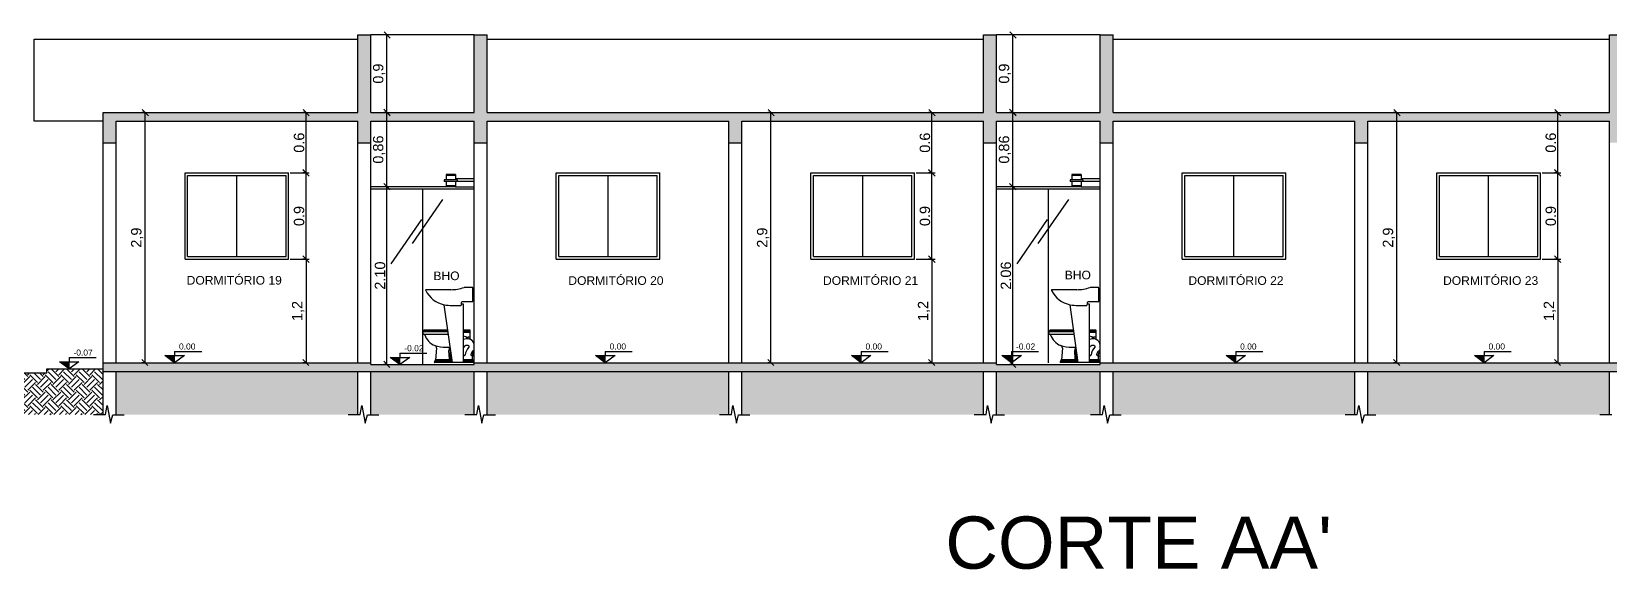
# Model space of a CAD drawing. Header units: millimetres. Extents: x 313 to 493, y 47 to 181.
# Drawn here: x 341.68 to 359.96, y 127.11 to 133.34 of the extents above; entities that cross this region are included whole.
import ezdxf

# ---------------------------------------------------------------- set-up
doc = ezdxf.new("R2010")
doc.units = ezdxf.units.MM
doc.header["$LTSCALE"] = 0.05
doc.header["$MEASUREMENT"] = 0
doc.header["$PDMODE"] = 3
doc.linetypes.add('ACAD_ISO03W100', pattern=[30, 12, -18])
doc.linetypes.add('CONTINU', pattern=[0])
for name, color, linetype in [('01', 1, 'Continuous'), ('02', 2, 'Continuous'), ('03', 3, 'Continuous'), ('04', 4, 'Continuous'), ('05', 5, 'Continuous'), ('1', 1, 'Continuous'), ('BAN', 13, 'Continuous'), ('TRACEJADO', 7, 'ACAD_ISO03W100')]:
    doc.layers.add(name, color=color, linetype=linetype)
doc.styles.get("Standard").update_dxf_attribs({"font": 'arial.ttf'})
doc.dimstyles.new('ISO-25', dxfattribs={"dimscale": 0.04, "dimtxt": 4, "dimasz": 2.5, "dimexe": 1.25, "dimexo": 0.625, "dimtad": 1, "dimdec": 3, "dimtxsty": 'Standard', "dimblk": 'OBLIQUE', "dimcen": 2.5, "dimadec": 0, "dimazin": 0, "dimtfac": 1, "dimtdec": 3, "dimtmove": 0, "dimatfit": 3, "dimldrblk": 'OBLIQUE', "dimfxl": 1, "dimarcsym": 0})

# ---------------------------------------------------------------- blocks, each defined once
blk = doc.blocks.new('_Oblique')
at = {"layer": 'TRACEJADO', "color": 0, "lineweight": -2}
blk.add_line((-0.5, -0.5), (0.5, 0.5), dxfattribs=at)
blk = doc.blocks.new('*D281')
at = {"layer": 'BAN', "color": 0}
for p, q in [((342.979, 132.403), (342.961, 132.403)), ((342.998, 129.503), (342.998, 132.403)), ((342.979, 129.503), (342.961, 129.503))]:
    blk.add_line(p, q, dxfattribs=at)
at = {"layer": 'Defpoints', "color": 0}
for p in [(342.998, 132.403), (342.998, 132.403), (342.998, 129.503)]:
    blk.add_point(p, dxfattribs=at)
at = {"layer": 'BAN', "color": 0, "xscale": 0.075, "yscale": 0.075, "zscale": 0.075}
for p, rotation in [((342.998, 132.403), 90), ((342.998, 129.503), 270)]:
    blk.add_blockref('_Oblique', p, dxfattribs=dict(at, rotation=rotation))
at = {"layer": 'BAN', "color": 0, "insert": (342.907, 130.953), "char_height": 0.12, "attachment_point": 5, "rotation": 90}
blk.add_mtext('2,9', dxfattribs=at)
blk = doc.blocks.new('*D282')
at = {"layer": 'BAN', "color": 0}
for p, q in [((344.68, 130.703), (344.899, 130.703)), ((344.862, 130.703), (344.862, 129.503)), ((344.843, 129.503), (344.824, 129.503))]:
    blk.add_line(p, q, dxfattribs=at)
at = {"layer": 'Defpoints', "color": 0}
for p in [(344.661, 130.703), (344.862, 129.503), (344.862, 129.503)]:
    blk.add_point(p, dxfattribs=at)
at = {"layer": 'BAN', "color": 0, "xscale": 0.075, "yscale": 0.075, "zscale": 0.075}
for p, rotation in [((344.862, 130.703), 90), ((344.862, 129.503), 270)]:
    blk.add_blockref('_Oblique', p, dxfattribs=dict(at, rotation=rotation))
at = {"layer": 'BAN', "color": 0, "insert": (344.771, 130.103), "char_height": 0.12, "attachment_point": 5, "rotation": 90}
blk.add_mtext('1,2', dxfattribs=at)
blk = doc.blocks.new('*D283')
at = {"layer": 'BAN', "color": 0}
for p, q in [((344.68, 131.703), (344.899, 131.703)), ((344.862, 130.703), (344.862, 131.703)), ((344.843, 130.703), (344.824, 130.703))]:
    blk.add_line(p, q, dxfattribs=at)
at = {"layer": 'Defpoints', "color": 0}
for p in [(344.661, 131.703), (344.862, 131.703), (344.862, 130.703)]:
    blk.add_point(p, dxfattribs=at)
at = {"layer": 'BAN', "color": 0, "xscale": 0.075, "yscale": 0.075, "zscale": 0.075}
for p, rotation in [((344.862, 131.703), 90), ((344.862, 130.703), 270)]:
    blk.add_blockref('_Oblique', p, dxfattribs=dict(at, rotation=rotation))
at = {"layer": 'BAN', "color": 0, "insert": (344.782, 131.203), "char_height": 0.12, "attachment_point": 5, "rotation": 90}
blk.add_mtext('0.9', dxfattribs=at)
blk = doc.blocks.new('*D284')
at = {"layer": 'BAN', "color": 0}
for p, q in [((345.781, 131.543), (345.762, 131.543)), ((345.8, 129.483), (345.8, 131.543)), ((345.781, 129.483), (345.762, 129.483))]:
    blk.add_line(p, q, dxfattribs=at)
at = {"layer": 'Defpoints', "color": 0}
for p in [(345.8, 131.543), (345.8, 131.543), (345.8, 129.483)]:
    blk.add_point(p, dxfattribs=at)
at = {"layer": 'BAN', "color": 0, "xscale": 0.075, "yscale": 0.075, "zscale": 0.075}
for p, rotation in [((345.8, 131.543), 90), ((345.8, 129.483), 270)]:
    blk.add_blockref('_Oblique', p, dxfattribs=dict(at, rotation=rotation))
at = {"layer": 'BAN', "color": 0, "insert": (345.72, 130.513), "char_height": 0.12, "attachment_point": 5, "rotation": 90}
blk.add_mtext('2.10', dxfattribs=at)
blk = doc.blocks.new('*D285')
at = {"layer": 'BAN', "color": 0}
for p, q in [((344.843, 132.403), (344.824, 132.403)), ((344.862, 131.703), (344.862, 132.403)), ((344.843, 131.703), (344.824, 131.703))]:
    blk.add_line(p, q, dxfattribs=at)
at = {"layer": 'Defpoints', "color": 0}
for p in [(344.862, 132.403), (344.862, 132.403), (344.862, 131.703)]:
    blk.add_point(p, dxfattribs=at)
at = {"layer": 'BAN', "color": 0, "xscale": 0.075, "yscale": 0.075, "zscale": 0.075}
for p, rotation in [((344.862, 132.403), 90), ((344.862, 131.703), 270)]:
    blk.add_blockref('_Oblique', p, dxfattribs=dict(at, rotation=rotation))
at = {"layer": 'BAN', "color": 0, "insert": (344.782, 132.053), "char_height": 0.12, "attachment_point": 5, "rotation": 90}
blk.add_mtext('0.6', dxfattribs=at)
blk = doc.blocks.new('*D286')
at = {"layer": 'BAN', "color": 0}
for p, q in [((345.781, 132.403), (345.762, 132.403)), ((345.8, 131.543), (345.8, 132.403)), ((345.781, 131.543), (345.762, 131.543))]:
    blk.add_line(p, q, dxfattribs=at)
at = {"layer": 'Defpoints', "color": 0}
for p in [(345.8, 132.403), (345.8, 132.403), (345.8, 131.543)]:
    blk.add_point(p, dxfattribs=at)
at = {"layer": 'BAN', "color": 0, "xscale": 0.075, "yscale": 0.075, "zscale": 0.075}
for p, rotation in [((345.8, 132.403), 90), ((345.8, 131.543), 270)]:
    blk.add_blockref('_Oblique', p, dxfattribs=dict(at, rotation=rotation))
at = {"layer": 'BAN', "color": 0, "insert": (345.709, 131.973), "char_height": 0.12, "attachment_point": 5, "rotation": 90}
blk.add_mtext('0,86', dxfattribs=at)
blk = doc.blocks.new('*D287')
at = {"layer": 'BAN', "color": 0}
for p, q in [((345.781, 133.303), (345.762, 133.303)), ((345.8, 132.403), (345.8, 133.303)), ((345.781, 132.403), (345.762, 132.403))]:
    blk.add_line(p, q, dxfattribs=at)
at = {"layer": 'Defpoints', "color": 0}
for p in [(345.8, 133.303), (345.8, 133.303), (345.8, 132.403)]:
    blk.add_point(p, dxfattribs=at)
at = {"layer": 'BAN', "color": 0, "xscale": 0.075, "yscale": 0.075, "zscale": 0.075}
for p, rotation in [((345.8, 133.303), 90), ((345.8, 132.403), 270)]:
    blk.add_blockref('_Oblique', p, dxfattribs=dict(at, rotation=rotation))
at = {"layer": 'BAN', "color": 0, "insert": (345.709, 132.853), "char_height": 0.12, "attachment_point": 5, "rotation": 90}
blk.add_mtext('0,9', dxfattribs=at)
blk = doc.blocks.new('*D301')
at = {"layer": 'BAN', "color": 0}
for p, q in [((350.229, 132.403), (350.211, 132.403)), ((350.248, 129.503), (350.248, 132.403)), ((350.229, 129.503), (350.211, 129.503))]:
    blk.add_line(p, q, dxfattribs=at)
at = {"layer": 'Defpoints', "color": 0}
for p in [(350.248, 132.403), (350.248, 132.403), (350.248, 129.503)]:
    blk.add_point(p, dxfattribs=at)
at = {"layer": 'BAN', "color": 0, "xscale": 0.075, "yscale": 0.075, "zscale": 0.075}
for p, rotation in [((350.248, 132.403), 90), ((350.248, 129.503), 270)]:
    blk.add_blockref('_Oblique', p, dxfattribs=dict(at, rotation=rotation))
at = {"layer": 'BAN', "color": 0, "insert": (350.157, 130.953), "char_height": 0.12, "attachment_point": 5, "rotation": 90}
blk.add_mtext('2,9', dxfattribs=at)
blk = doc.blocks.new('*D303')
at = {"layer": 'BAN', "color": 0}
for p, q in [((351.93, 131.703), (352.149, 131.703)), ((352.112, 130.703), (352.112, 131.703)), ((352.093, 130.703), (352.074, 130.703))]:
    blk.add_line(p, q, dxfattribs=at)
at = {"layer": 'Defpoints', "color": 0}
for p in [(351.911, 131.703), (352.112, 131.703), (352.112, 130.703)]:
    blk.add_point(p, dxfattribs=at)
at = {"layer": 'BAN', "color": 0, "xscale": 0.075, "yscale": 0.075, "zscale": 0.075}
for p, rotation in [((352.112, 131.703), 90), ((352.112, 130.703), 270)]:
    blk.add_blockref('_Oblique', p, dxfattribs=dict(at, rotation=rotation))
at = {"layer": 'BAN', "color": 0, "insert": (352.032, 131.203), "char_height": 0.12, "attachment_point": 5, "rotation": 90}
blk.add_mtext('0.9', dxfattribs=at)
blk = doc.blocks.new('*D302')
at = {"layer": 'BAN', "color": 0}
for p, q in [((351.93, 130.703), (352.149, 130.703)), ((352.112, 130.703), (352.112, 129.503)), ((352.093, 129.503), (352.074, 129.503))]:
    blk.add_line(p, q, dxfattribs=at)
at = {"layer": 'Defpoints', "color": 0}
for p in [(351.911, 130.703), (352.112, 129.503), (352.112, 129.503)]:
    blk.add_point(p, dxfattribs=at)
at = {"layer": 'BAN', "color": 0, "xscale": 0.075, "yscale": 0.075, "zscale": 0.075}
for p, rotation in [((352.112, 130.703), 90), ((352.112, 129.503), 270)]:
    blk.add_blockref('_Oblique', p, dxfattribs=dict(at, rotation=rotation))
at = {"layer": 'BAN', "color": 0, "insert": (352.021, 130.103), "char_height": 0.12, "attachment_point": 5, "rotation": 90}
blk.add_mtext('1,2', dxfattribs=at)
blk = doc.blocks.new('*D305')
at = {"layer": 'BAN', "color": 0}
for p, q in [((352.093, 132.403), (352.074, 132.403)), ((352.112, 131.703), (352.112, 132.403)), ((352.093, 131.703), (352.074, 131.703))]:
    blk.add_line(p, q, dxfattribs=at)
at = {"layer": 'Defpoints', "color": 0}
for p in [(352.112, 132.403), (352.112, 132.403), (352.112, 131.703)]:
    blk.add_point(p, dxfattribs=at)
at = {"layer": 'BAN', "color": 0, "xscale": 0.075, "yscale": 0.075, "zscale": 0.075}
for p, rotation in [((352.112, 132.403), 90), ((352.112, 131.703), 270)]:
    blk.add_blockref('_Oblique', p, dxfattribs=dict(at, rotation=rotation))
at = {"layer": 'BAN', "color": 0, "insert": (352.032, 132.053), "char_height": 0.12, "attachment_point": 5, "rotation": 90}
blk.add_mtext('0.6', dxfattribs=at)
blk = doc.blocks.new('*D307')
at = {"layer": 'BAN', "color": 0}
for p, q in [((353.031, 133.303), (353.012, 133.303)), ((353.05, 132.403), (353.05, 133.303)), ((353.031, 132.403), (353.012, 132.403))]:
    blk.add_line(p, q, dxfattribs=at)
at = {"layer": 'Defpoints', "color": 0}
for p in [(353.05, 133.303), (353.05, 133.303), (353.05, 132.403)]:
    blk.add_point(p, dxfattribs=at)
at = {"layer": 'BAN', "color": 0, "xscale": 0.075, "yscale": 0.075, "zscale": 0.075}
for p, rotation in [((353.05, 133.303), 90), ((353.05, 132.403), 270)]:
    blk.add_blockref('_Oblique', p, dxfattribs=dict(at, rotation=rotation))
at = {"layer": 'BAN', "color": 0, "insert": (352.959, 132.853), "char_height": 0.12, "attachment_point": 5, "rotation": 90}
blk.add_mtext('0,9', dxfattribs=at)
blk = doc.blocks.new('*D306')
at = {"layer": 'BAN', "color": 0}
for p, q in [((353.031, 132.403), (353.012, 132.403)), ((353.05, 131.543), (353.05, 132.403)), ((353.031, 131.543), (353.012, 131.543))]:
    blk.add_line(p, q, dxfattribs=at)
at = {"layer": 'Defpoints', "color": 0}
for p in [(353.05, 132.403), (353.05, 132.403), (353.05, 131.543)]:
    blk.add_point(p, dxfattribs=at)
at = {"layer": 'BAN', "color": 0, "xscale": 0.075, "yscale": 0.075, "zscale": 0.075}
for p, rotation in [((353.05, 132.403), 90), ((353.05, 131.543), 270)]:
    blk.add_blockref('_Oblique', p, dxfattribs=dict(at, rotation=rotation))
at = {"layer": 'BAN', "color": 0, "insert": (352.959, 131.973), "char_height": 0.12, "attachment_point": 5, "rotation": 90}
blk.add_mtext('0,86', dxfattribs=at)
blk = doc.blocks.new('*D304')
at = {"layer": 'BAN', "color": 0}
for p, q in [((353.031, 131.543), (353.012, 131.543)), ((353.05, 129.483), (353.05, 131.543)), ((353.031, 129.483), (353.012, 129.483))]:
    blk.add_line(p, q, dxfattribs=at)
at = {"layer": 'Defpoints', "color": 0}
for p in [(353.05, 131.543), (353.05, 131.543), (353.05, 129.483)]:
    blk.add_point(p, dxfattribs=at)
at = {"layer": 'BAN', "color": 0, "xscale": 0.075, "yscale": 0.075, "zscale": 0.075}
for p, rotation in [((353.05, 131.543), 90), ((353.05, 129.483), 270)]:
    blk.add_blockref('_Oblique', p, dxfattribs=dict(at, rotation=rotation))
at = {"layer": 'BAN', "color": 0, "insert": (352.97, 130.513), "char_height": 0.12, "attachment_point": 5, "rotation": 90}
blk.add_mtext('2.06', dxfattribs=at)
blk = doc.blocks.new('*D308')
at = {"layer": 'BAN', "color": 0}
for p, q in [((357.479, 132.403), (357.461, 132.403)), ((357.498, 129.503), (357.498, 132.403)), ((357.479, 129.503), (357.461, 129.503))]:
    blk.add_line(p, q, dxfattribs=at)
at = {"layer": 'Defpoints', "color": 0}
for p in [(357.498, 132.403), (357.498, 132.403), (357.498, 129.503)]:
    blk.add_point(p, dxfattribs=at)
at = {"layer": 'BAN', "color": 0, "xscale": 0.075, "yscale": 0.075, "zscale": 0.075}
for p, rotation in [((357.498, 132.403), 90), ((357.498, 129.503), 270)]:
    blk.add_blockref('_Oblique', p, dxfattribs=dict(at, rotation=rotation))
at = {"layer": 'BAN', "color": 0, "insert": (357.407, 130.953), "char_height": 0.12, "attachment_point": 5, "rotation": 90}
blk.add_mtext('2,9', dxfattribs=at)
blk = doc.blocks.new('*D310')
at = {"layer": 'BAN', "color": 0}
for p, q in [((359.18, 131.703), (359.399, 131.703)), ((359.362, 130.703), (359.362, 131.703)), ((359.343, 130.703), (359.324, 130.703))]:
    blk.add_line(p, q, dxfattribs=at)
at = {"layer": 'Defpoints', "color": 0}
for p in [(359.161, 131.703), (359.362, 131.703), (359.362, 130.703)]:
    blk.add_point(p, dxfattribs=at)
at = {"layer": 'BAN', "color": 0, "xscale": 0.075, "yscale": 0.075, "zscale": 0.075}
for p, rotation in [((359.362, 131.703), 90), ((359.362, 130.703), 270)]:
    blk.add_blockref('_Oblique', p, dxfattribs=dict(at, rotation=rotation))
at = {"layer": 'BAN', "color": 0, "insert": (359.282, 131.203), "char_height": 0.12, "attachment_point": 5, "rotation": 90}
blk.add_mtext('0.9', dxfattribs=at)
blk = doc.blocks.new('*D309')
at = {"layer": 'BAN', "color": 0}
for p, q in [((359.18, 130.703), (359.399, 130.703)), ((359.362, 130.703), (359.362, 129.503)), ((359.343, 129.503), (359.324, 129.503))]:
    blk.add_line(p, q, dxfattribs=at)
at = {"layer": 'Defpoints', "color": 0}
for p in [(359.161, 130.703), (359.362, 129.503), (359.362, 129.503)]:
    blk.add_point(p, dxfattribs=at)
at = {"layer": 'BAN', "color": 0, "xscale": 0.075, "yscale": 0.075, "zscale": 0.075}
for p, rotation in [((359.362, 130.703), 90), ((359.362, 129.503), 270)]:
    blk.add_blockref('_Oblique', p, dxfattribs=dict(at, rotation=rotation))
at = {"layer": 'BAN', "color": 0, "insert": (359.271, 130.103), "char_height": 0.12, "attachment_point": 5, "rotation": 90}
blk.add_mtext('1,2', dxfattribs=at)
blk = doc.blocks.new('*D312')
at = {"layer": 'BAN', "color": 0}
for p, q in [((359.343, 132.403), (359.324, 132.403)), ((359.362, 131.703), (359.362, 132.403)), ((359.343, 131.703), (359.324, 131.703))]:
    blk.add_line(p, q, dxfattribs=at)
at = {"layer": 'Defpoints', "color": 0}
for p in [(359.362, 132.403), (359.362, 132.403), (359.362, 131.703)]:
    blk.add_point(p, dxfattribs=at)
at = {"layer": 'BAN', "color": 0, "xscale": 0.075, "yscale": 0.075, "zscale": 0.075}
for p, rotation in [((359.362, 132.403), 90), ((359.362, 131.703), 270)]:
    blk.add_blockref('_Oblique', p, dxfattribs=dict(at, rotation=rotation))
at = {"layer": 'BAN', "color": 0, "insert": (359.282, 132.053), "char_height": 0.12, "attachment_point": 5, "rotation": 90}
blk.add_mtext('0.6', dxfattribs=at)

msp = doc.modelspace()

# ---------------------------------------------------------------- hatches: boundary and pattern name
at = {"layer": '01', "linetype": 'CONTINU'}
h = msp.add_hatch(dxfattribs=at)
h.set_pattern_fill('AR-CONC', color=256, scale=0.002, style=0)
h.set_pattern_definition([(50, (123.23926, 7.7721), (0.36436934, -0.03187817), [0.0381, -0.4191]), (355, (123.23926, 7.7721), (-0.07048565, 0.3821133), [0.03048, -0.33528]), (100.451, (123.26963, 7.76945), (0.293885, 0.35023338), [0.03238, -0.35618]), (46.1842, (123.23926, 7.8737), (0.5421581, -0.08408466), [0.05715, -0.62865]), (96.6356, (123.28444, 7.8667), (0.4748085, 0.4948511), [0.04857, -0.53427]), (351.184, (123.23926, 7.8737), (0.4748092, 0.4948502), [0.04572, -0.50292]), (21, (123.29006, 7.8483), (0.30322976, -0.20453104), [0.0381, -0.4191]), (326, (123.29006, 7.8483), (0.12360406, 0.36837593), [0.03048, -0.33528]), (71.4514, (123.31533, 7.83126), (0.426833, 0.1638457), [0.03238, -0.35618]), (37.5, (123.23926, 7.7721), (0.006177207, 0.16911008), [0, -0.331216, 0, -0.34036, 0, -0.33655]), (7.5, (123.23926, 7.7721), (0.13363933, 0.20036115), [0, -0.194056, 0, -0.323596, 0, -0.12827]), (327.5, (123.12598, 7.7721), (0.27118119, -0.01145749), [0, -0.127, 0, -0.39624, 0, -0.52578]), (317.5, (123.07518, 7.7721), (0.29625836, 0.05085298), [0, -0.1651, 0, -0.263144, 0, -0.37338])])
h.paths.add_polyline_path([(371.6611, 132.4026), (361.4611, 132.4026), (361.4611, 133.3026), (361.3111, 133.3026), (361.3111, 132.4026), (360.1111, 132.4026), (360.1111, 133.3026), (359.9611, 133.3026), (359.9611, 132.4026), (354.2111, 132.4026), (354.2111, 133.3026), (354.0611, 133.3026), (354.0611, 132.4026), (352.8611, 132.4026), (352.8611, 133.3026), (352.7111, 133.3026), (352.7111, 132.4026), (346.9611, 132.4026), (346.9611, 133.3026), (346.8111, 133.3026), (346.8111, 132.4026), (345.6111, 132.4026), (345.6111, 133.3026), (345.4611, 133.3026), (345.4611, 132.4026), (342.5111, 132.4026), (342.5111, 132.0526), (342.6611, 132.0526), (342.6611, 132.3026), (345.4611, 132.3026), (345.4611, 132.0526), (345.6111, 132.0526), (345.6111, 132.3026), (346.8111, 132.3026), (346.8111, 132.0526), (346.9611, 132.0526), (346.9611, 132.3026), (349.7611, 132.3026), (349.7611, 132.0526), (349.9111, 132.0526), (349.9111, 132.3026), (352.7111, 132.3026), (352.7111, 132.0526), (352.8611, 132.0526), (352.8611, 132.3026), (354.0611, 132.3026), (354.0611, 132.0526), (354.2111, 132.0526), (354.2111, 132.3026), (357.0111, 132.3026), (357.0111, 132.0526), (357.1611, 132.0526), (357.1611, 132.3026), (359.9611, 132.3026), (359.9611, 132.0526), (360.1111, 132.0526), (360.1111, 132.3026), (361.3111, 132.3026), (361.3111, 132.0526), (361.4611, 132.0526), (361.4611, 132.3026), (364.2611, 132.3026), (364.2611, 132.0526), (364.4111, 132.0526), (364.4111, 132.3026), (367.0611, 132.3026), (367.0611, 132.0526), (367.2111, 132.0526), (367.2111, 132.3026), (369.8611, 132.3026), (369.8611, 132.0526), (370.0111, 132.0526), (370.0111, 132.3026), (371.5111, 132.3026), (371.5111, 132.0526), (371.6611, 132.0526)])
at = {"layer": '01'}
for points in [[(342.1177, 129.5155), (342.1177, 129.4326), (342.005, 129.5155)], [(343.3405, 129.5855), (343.3405, 129.5026), (343.2277, 129.5855)], [(345.9504, 129.5656), (345.9504, 129.4827), (345.8377, 129.5656)], [(348.329, 129.5855), (348.329, 129.5026), (348.2162, 129.5855)], [(351.2936, 129.5855), (351.2936, 129.5026), (351.1809, 129.5855)], [(353.036, 129.5855), (353.036, 129.5026), (352.9233, 129.5855)], [(355.6328, 129.5855), (355.6328, 129.5026), (355.5201, 129.5855)], [(358.5106, 129.5855), (358.5106, 129.5026), (358.3978, 129.5855)]]:
    msp.add_hatch(color=256, dxfattribs=at).paths.add_polyline_path(points)
at = {"layer": '1'}
h = msp.add_hatch(dxfattribs=at)
h.set_pattern_fill('EARTH', color=256, scale=0.02, angle=45, style=0)
h.set_pattern_definition([(45, (123.23926, 7.7721), (1e-17, 0.17960512), [0.127, -0.127]), (45, (123.20559, 7.80578), (1e-17, 0.17960512), [0.127, -0.127]), (45, (123.17191, 7.83945), (1e-17, 0.17960512), [0.127, -0.127]), (135, (123.17191, 7.8619), (-0.17960512, 1e-17), [0.127, -0.127]), (135, (123.20559, 7.89558), (-0.17960512, 1e-17), [0.127, -0.127]), (135, (123.23926, 7.92926), (-0.17960512, 1e-17), [0.127, -0.127])])
h.paths.add_polyline_path([(342.5111, 128.9026), (342.5111, 129.4326), (341.8611, 129.4326), (341.8611, 129.3826), (340.9111, 129.3826), (340.9111, 128.9026)])
h = msp.add_hatch(dxfattribs=at)
h.set_pattern_fill('AR-CONC', color=256, scale=0.002, style=0)
h.set_pattern_definition([(50, (123.23926, 7.7721), (0.36436934, -0.03187817), [0.0381, -0.4191]), (355, (123.23926, 7.7721), (-0.07048565, 0.3821133), [0.03048, -0.33528]), (100.451, (123.26963, 7.76945), (0.293885, 0.35023338), [0.03238, -0.35618]), (46.1842, (123.23926, 7.8737), (0.5421581, -0.08408466), [0.05715, -0.62865]), (96.6356, (123.28444, 7.8667), (0.4748085, 0.4948511), [0.04857, -0.53427]), (351.184, (123.23926, 7.8737), (0.4748092, 0.4948502), [0.04572, -0.50292]), (21, (123.29006, 7.8483), (0.30322976, -0.20453104), [0.0381, -0.4191]), (326, (123.29006, 7.8483), (0.12360406, 0.36837593), [0.03048, -0.33528]), (71.4514, (123.31533, 7.83126), (0.426833, 0.1638457), [0.03238, -0.35618]), (37.5, (123.23926, 7.7721), (0.006177207, 0.16911008), [0, -0.331216, 0, -0.34036, 0, -0.33655]), (7.5, (123.23926, 7.7721), (0.13363933, 0.20036115), [0, -0.194056, 0, -0.323596, 0, -0.12827]), (327.5, (123.12598, 7.7721), (0.27118119, -0.01145749), [0, -0.127, 0, -0.39624, 0, -0.52578]), (317.5, (123.07518, 7.7721), (0.29625836, 0.05085298), [0, -0.1651, 0, -0.263144, 0, -0.37338])])
h.paths.add_polyline_path([(371.6611, 129.5026), (361.3111, 129.5026), (361.3111, 129.4826), (360.1111, 129.4826), (360.1111, 129.5026), (354.0611, 129.5026), (354.0611, 129.4826), (352.8611, 129.4826), (352.8611, 129.5026), (346.8111, 129.5026), (346.8111, 129.4826), (345.6111, 129.4826), (345.6111, 129.5026), (342.5111, 129.5026), (342.5111, 129.4026), (371.6611, 129.4026)])
h = msp.add_hatch(dxfattribs=at)
h.set_pattern_fill('EARTH', color=256, scale=0.02, angle=45, style=0)
h.set_pattern_definition([(45, (-225.90324, -143.67522), (1e-17, 0.179605122), [0.127, -0.127]), (45, (-225.93691, -143.64154), (1e-17, 0.179605122), [0.127, -0.127]), (45, (-225.97059, -143.60787), (1e-17, 0.179605122), [0.127, -0.127]), (135, (-225.97059, -143.58542), (-0.179605122, 1e-17), [0.127, -0.127]), (135, (-225.93691, -143.55174), (-0.179605122, 1e-17), [0.127, -0.127]), (135, (-225.90324, -143.51806), (-0.179605122, 1e-17), [0.127, -0.127])])
h.paths.add_polyline_path([(364.2611, 129.4026), (361.4611, 129.4026), (361.4611, 128.9026), (364.2611, 128.9026)])
h.paths.add_polyline_path([(361.3111, 129.4026), (360.1111, 129.4026), (360.1111, 128.9026), (361.3111, 128.9026)])
h.paths.add_polyline_path([(359.9611, 129.4026), (357.1611, 129.4026), (357.1611, 128.9026), (359.9611, 128.9026)])
h.paths.add_polyline_path([(357.0111, 129.4026), (354.2111, 129.4026), (354.2111, 128.9026), (357.0111, 128.9026)])
h.paths.add_polyline_path([(354.0611, 129.4026), (352.8611, 129.4026), (352.8611, 128.9026), (354.0611, 128.9026)])
h.paths.add_polyline_path([(352.7111, 129.4026), (349.9111, 129.4026), (349.9111, 128.9026), (352.7111, 128.9026)])
h.paths.add_polyline_path([(349.7611, 129.4026), (346.9611, 129.4026), (346.9611, 128.9026), (349.7611, 128.9026)])
h.paths.add_polyline_path([(346.8111, 129.4026), (345.6111, 129.4026), (345.6111, 128.9026), (346.8111, 128.9026)])
h.paths.add_polyline_path([(345.4611, 129.4026), (342.6611, 129.4026), (342.6611, 128.9026), (345.4611, 128.9026)])

# ---------------------------------------------------------------- linework, layer by layer
at = {"layer": '01', "linetype": 'CONTINU'}
for p, q in [((346.8111, 133.3026), (345.6111, 133.3026)), ((354.0611, 133.3026), (352.8611, 133.3026)), ((346.612, 131.6226), (346.4638, 131.6226)), ((346.4638, 131.6226), (346.4638, 131.6026)), ((346.592, 131.6826), (346.4838, 131.6826)), ((346.4838, 131.6826), (346.4838, 131.6226)), ((346.592, 131.6726), (346.4838, 131.6726)), ((346.592, 131.6826), (346.592, 131.6226)), ((346.8111, 131.6326), (346.592, 131.6326)), ((346.612, 131.6226), (346.612, 131.6026)), ((353.862, 131.6226), (353.7138, 131.6226)), ((353.7138, 131.6226), (353.7138, 131.6026)), ((353.842, 131.6826), (353.7338, 131.6826)), ((353.7338, 131.6826), (353.7338, 131.6226)), ((353.842, 131.6726), (353.7338, 131.6726)), ((353.842, 131.6826), (353.842, 131.6226)), ((354.0611, 131.6326), (353.842, 131.6326)), ((353.862, 131.6226), (353.862, 131.6026)), ((346.4838, 131.5426), (345.6111, 131.5426)), ((346.8111, 131.5126), (345.6111, 131.5126)), ((346.612, 131.6026), (346.4638, 131.6026)), ((346.4838, 131.6026), (346.4838, 131.5426)), ((346.592, 131.5526), (346.4838, 131.5526)), ((346.592, 131.5426), (346.4838, 131.5426)), ((346.592, 131.6026), (346.592, 131.5426)), ((346.592, 131.5426), (346.8111, 131.5426)), ((346.8111, 131.6026), (346.612, 131.6026)), ((353.7338, 131.5426), (352.8611, 131.5426)), ((354.0611, 131.5126), (352.8611, 131.5126)), ((353.862, 131.6026), (353.7138, 131.6026)), ((353.7338, 131.6026), (353.7338, 131.5426)), ((353.842, 131.5526), (353.7338, 131.5526)), ((353.842, 131.5426), (353.7338, 131.5426)), ((353.842, 131.6026), (353.842, 131.5426)), ((353.842, 131.5426), (354.0611, 131.5426)), ((354.0611, 131.6026), (353.862, 131.6026)), ((346.2495, 129.8618), (346.2218, 129.8616)), ((346.2227, 129.867), (346.2219, 129.8623)), ((346.506, 129.8715), (346.2258, 129.8715)), ((346.2268, 129.8768), (346.226, 129.8724)), ((346.5045, 129.882), (346.2327, 129.882)), ((346.5119, 129.8302), (346.2327, 129.8302)), ((346.5074, 129.8618), (346.2495, 129.8618)), ((346.7589, 129.882), (346.6881, 129.882)), ((346.7606, 129.8715), (346.6881, 129.8715)), ((346.7391, 129.8618), (346.6881, 129.8618)), ((346.7639, 129.852), (346.6881, 129.852)), ((346.7146, 129.804), (346.6881, 129.8106)), ((346.7233, 129.7802), (346.7233, 129.8022)), ((346.7614, 129.801), (346.7387, 129.801)), ((346.7387, 129.78), (346.7387, 129.801)), ((346.7639, 129.7775), (346.7639, 129.877)), ((353.4995, 129.8618), (353.4718, 129.8616)), ((353.4727, 129.867), (353.4719, 129.8623)), ((353.756, 129.8715), (353.4758, 129.8715)), ((353.4768, 129.8768), (353.476, 129.8724)), ((353.7545, 129.882), (353.4827, 129.882)), ((353.7619, 129.8302), (353.4827, 129.8302)), ((353.7574, 129.8618), (353.4995, 129.8618)), ((354.0089, 129.882), (353.9381, 129.882)), ((354.0106, 129.8715), (353.9381, 129.8715)), ((353.9891, 129.8618), (353.9381, 129.8618)), ((354.0139, 129.852), (353.9381, 129.852)), ((353.9646, 129.804), (353.9381, 129.8106)), ((353.9733, 129.7802), (353.9733, 129.8022)), ((353.9887, 129.78), (353.9887, 129.801)), ((354.0114, 129.801), (353.9887, 129.801)), ((354.0139, 129.7775), (354.0139, 129.877)), ((346.3735, 129.6728), (346.362, 129.539)), ((346.5231, 129.5502), (346.5181, 129.6469)), ((346.5355, 129.5998), (346.5301, 129.6843)), ((346.5382, 129.5497), (346.5355, 129.5998)), ((346.7404, 129.7032), (346.7256, 129.7032)), ((346.8115, 129.6593), (346.8115, 129.703)), ((353.6235, 129.6728), (353.612, 129.539)), ((353.7731, 129.5502), (353.7681, 129.6469)), ((353.7855, 129.5998), (353.7801, 129.6843)), ((353.7882, 129.5497), (353.7855, 129.5998)), ((353.9904, 129.7032), (353.9756, 129.7032)), ((354.0615, 129.6593), (354.0615, 129.703)), ((346.7993, 129.507), (346.3535, 129.507)), ((346.5563, 129.5195), (346.3565, 129.5195)), ((346.5539, 129.536), (346.3617, 129.536)), ((346.5557, 129.5235), (346.3617, 129.5235)), ((346.5531, 129.5416), (346.5441, 129.5431)), ((346.6984, 129.5863), (346.6881, 129.5858)), ((346.7903, 129.5372), (346.6881, 129.5372)), ((346.7926, 129.536), (346.6881, 129.536)), ((346.7911, 129.5235), (346.6881, 129.5235)), ((346.7963, 129.5195), (346.6881, 129.5195)), ((346.791, 129.5392), (346.791, 129.5754)), ((346.8043, 129.5115), (346.8043, 129.512)), ((354.0493, 129.507), (353.6035, 129.507)), ((353.8063, 129.5195), (353.6065, 129.5195)), ((353.8039, 129.536), (353.6117, 129.536)), ((353.8057, 129.5235), (353.6117, 129.5235)), ((353.8031, 129.5416), (353.7941, 129.5431)), ((353.9484, 129.5863), (353.9381, 129.5858)), ((354.0403, 129.5372), (353.9381, 129.5372)), ((354.0426, 129.536), (353.9381, 129.536)), ((354.0411, 129.5235), (353.9381, 129.5235)), ((354.0463, 129.5195), (353.9381, 129.5195)), ((354.041, 129.5392), (354.041, 129.5754)), ((354.0543, 129.5115), (354.0543, 129.512))]:
    msp.add_line(p, q, dxfattribs=at)
at = {"layer": '01'}
for p, q in [((346.2111, 131.5126), (346.2111, 129.4826)), ((353.4611, 131.5126), (353.4611, 129.5026)), ((346.0947, 130.8839), (346.4489, 131.3959)), ((353.3447, 130.8839), (353.6989, 131.3959)), ((345.8483, 130.6494), (346.2025, 131.1613)), ((353.0983, 130.6494), (353.4525, 131.1613)), ((343.3405, 129.6324), (343.6533, 129.6324)), ((343.3405, 129.6324), (343.3405, 129.5855)), ((345.9504, 129.6125), (345.9504, 129.5656)), ((345.9504, 129.6125), (346.2632, 129.6125)), ((348.329, 129.6324), (348.329, 129.5855)), ((348.329, 129.6324), (348.6418, 129.6324)), ((351.2936, 129.6324), (351.6064, 129.6324)), ((351.2936, 129.6324), (351.2936, 129.5855)), ((353.036, 129.6324), (353.3488, 129.6324)), ((353.036, 129.6324), (353.036, 129.5855)), ((355.6328, 129.6324), (355.9456, 129.6324)), ((355.6328, 129.6324), (355.6328, 129.5855)), ((358.5106, 129.6324), (358.8234, 129.6324)), ((358.5106, 129.6324), (358.5106, 129.5855)), ((342.1177, 129.5624), (342.1177, 129.5155)), ((342.1177, 129.5624), (342.4305, 129.5624)), ((342.1177, 129.4326), (342.1177, 129.5155)), ((343.3405, 129.5026), (343.3405, 129.5855)), ((345.9504, 129.4827), (345.9504, 129.5656)), ((348.329, 129.5026), (348.329, 129.5855)), ((351.2936, 129.5026), (351.2936, 129.5855)), ((353.036, 129.5026), (353.036, 129.5855)), ((355.6328, 129.5026), (355.6328, 129.5855)), ((358.5106, 129.5026), (358.5106, 129.5855))]:
    msp.add_line(p, q, dxfattribs=at)
for points in [[(342.1177, 129.4326), (342.005, 129.5155), (342.2305, 129.5155)], [(343.3405, 129.5026), (343.2277, 129.5855), (343.4532, 129.5855)], [(345.9504, 129.4827), (345.8377, 129.5656), (346.0632, 129.5656)], [(348.329, 129.5026), (348.2162, 129.5855), (348.4418, 129.5855)], [(351.2936, 129.5026), (351.1809, 129.5855), (351.4064, 129.5855)], [(353.036, 129.5026), (352.9233, 129.5855), (353.1488, 129.5855)], [(355.6328, 129.5026), (355.5201, 129.5855), (355.7456, 129.5855)], [(358.5106, 129.5026), (358.3978, 129.5855), (358.6233, 129.5855)]]:
    msp.add_lwpolyline(points, close=True, dxfattribs=at)
at = {"layer": '01', "linetype": 'CONTINU'}
for centre, radius, start, end in [((346.2336, 129.8481), 0.018, 131.38124, 266.82304), ((346.2287, 129.8662), 0.006, 118.06246, 172.6406), ((346.224, 129.8727), 0.002, 305.00666, 349.99814), ((346.2327, 129.876), 0.006, 90, 172.62728), ((346.2323, 129.8252), 0.00498, 17.50692, 86.51506), ((346.4292, 129.8921), 0.2029, 198.79739, 248.41481), ((346.7295, 129.669), 0.1114, 82.42226, 111.82841), ((346.7387, 129.901), 0.1, 256.05695, 270), ((346.7397, 129.8268), 0.035, 46.21803, 90.97312), ((346.7345, 129.703), 0.0771, 65.17571, 82.76663), ((346.7589, 129.877), 0.005, 359.99718, 90), ((346.7614, 129.804), 0.003, 270, 326.44291), ((346.7689, 129.7775), 0.005, 180.00596, 245.17332), ((353.4836, 129.8481), 0.018, 131.38124, 266.82304), ((353.4787, 129.8662), 0.006, 118.06246, 172.6406), ((353.474, 129.8727), 0.002, 305.00666, 349.99814), ((353.4827, 129.876), 0.006, 90, 172.62728), ((353.4823, 129.8252), 0.00498, 17.50692, 86.51506), ((353.6792, 129.8921), 0.2029, 198.79739, 248.41481), ((353.9795, 129.669), 0.1114, 82.42226, 111.82841), ((353.9887, 129.901), 0.1, 256.05695, 270), ((353.9897, 129.8268), 0.035, 46.21803, 90.97312), ((353.9845, 129.703), 0.0771, 65.17571, 82.76663), ((354.0089, 129.877), 0.005, 359.99718, 90), ((354.0114, 129.804), 0.003, 270, 326.44291), ((354.0189, 129.7775), 0.005, 180.00596, 245.17332), ((346.3436, 129.6754), 0.03, 355.0001, 68.57209), ((346.4269, 129.8871), 0.1975, 248.51387, 257.65591), ((346.4915, 130.1827), 0.5, 257.66753, 273.25936), ((346.573, 129.6498), 0.055, 141.2207, 182.99997), ((346.5416, 129.6001), 0.0061, 86.50429, 183.00352), ((346.5595, 129.8906), 0.2849, 266.48703, 266.87696), ((346.7254, 129.6576), 0.0456, 89.76478, 148.75656), ((346.6968, 129.5959), 0.00969, 272.38723, 354.27258), ((346.8429, 129.5824), 0.1371, 133.20847, 174.73678), ((346.7407, 129.6911), 0.0121, 313.64325, 91.36823), ((346.7345, 129.703), 0.077, 359.95158, 65.17664), ((346.7756, 129.5966), 0.00521, 159.69505, 268.60299), ((346.9269, 129.5552), 0.1621, 150.43859, 164.5303), ((346.7913, 129.632), 0.00626, 91.82286, 155.38835), ((346.8899, 129.5904), 0.1, 145.27467, 188.60052), ((353.6769, 129.8871), 0.1975, 248.51387, 257.65591), ((353.5936, 129.6754), 0.03, 355.0001, 68.57209), ((353.7415, 130.1827), 0.5, 257.66753, 273.25936), ((353.823, 129.6498), 0.055, 141.2207, 182.99997), ((353.7916, 129.6001), 0.0061, 86.50429, 183.00352), ((353.8095, 129.8906), 0.2849, 266.48703, 266.87696), ((353.9754, 129.6576), 0.0456, 89.76478, 148.75656), ((353.9468, 129.5959), 0.00969, 272.38723, 354.27258), ((354.0929, 129.5824), 0.1371, 133.20847, 174.73678), ((353.9907, 129.6911), 0.0121, 313.64325, 91.36823), ((353.9845, 129.703), 0.077, 359.95158, 65.17664), ((354.0256, 129.5966), 0.00521, 159.69505, 268.60299), ((354.1769, 129.5552), 0.1621, 150.43859, 164.5303), ((354.0413, 129.632), 0.00626, 91.82286, 155.38835), ((354.1399, 129.5904), 0.1, 145.27467, 188.60052), ((346.3565, 129.5115), 0.008, 89.83029, 179.99956), ((346.3532, 129.5118), 0.00476, 183.01167, 273.01184), ((346.3617, 129.5298), 0.00625, 90, 270), ((346.5381, 129.551), 0.015, 182.99912, 270), ((346.5452, 129.55), 0.00702, 182.41627, 261.35441), ((346.775, 129.5754), 0.016, 359.99933, 88.60266), ((346.795, 129.5392), 0.004, 179.87295, 247.53825), ((346.7911, 129.5298), 0.00625, 269.90348, 67.1438), ((346.8006, 129.5238), 0.005, 145.41248, 250.62504), ((346.7963, 129.5114), 0.00814, 70.79368, 89.83022), ((346.7966, 129.5118), 0.00766, 1.85041, 72.47512), ((346.7995, 129.5118), 0.00476, 266.97156, 2.9608), ((353.6065, 129.5115), 0.008, 89.83029, 179.99956), ((353.6032, 129.5118), 0.00476, 183.01167, 273.01184), ((353.6117, 129.5298), 0.00625, 90, 270), ((353.7881, 129.551), 0.015, 182.99912, 270), ((353.7952, 129.55), 0.00702, 182.41627, 261.35441), ((354.025, 129.5754), 0.016, 359.99933, 88.60266), ((354.045, 129.5392), 0.004, 179.87295, 247.53825), ((354.0411, 129.5298), 0.00625, 269.90348, 67.1438), ((354.0506, 129.5238), 0.005, 145.41248, 250.62504), ((354.0463, 129.5114), 0.00814, 70.79368, 89.83022), ((354.0466, 129.5118), 0.00766, 1.85041, 72.47512), ((354.0495, 129.5118), 0.00476, 266.97156, 2.9608)]:
    msp.add_arc(centre, radius, start, end, dxfattribs=at)
at = {"layer": '01', "linetype": 'Continuous'}
for centre, radius, start, end in [((346.2199, 129.8626), 0.002, 313.4416, 350.0001), ((353.4699, 129.8626), 0.002, 313.4416, 350.0001), ((346.7905, 129.6593), 0.021, 271.82153, 0.00149), ((354.0405, 129.6593), 0.021, 271.82153, 0.00149), ((346.3521, 129.5238), 0.005, 289.37311, 32.1498), ((353.6021, 129.5238), 0.005, 289.37311, 32.1498)]:
    msp.add_arc(centre, radius, start, end, dxfattribs=at)
at = {"layer": '02'}
for p, q in [((343.4611, 131.7026), (344.6611, 131.7026)), ((343.4611, 130.7026), (343.4611, 131.7026)), ((343.4911, 130.7326), (343.4911, 131.6726)), ((343.4911, 131.6726), (344.6311, 131.6726)), ((344.0611, 130.7326), (344.0611, 131.6726)), ((344.6311, 130.7326), (344.6311, 131.6726)), ((344.6611, 130.7026), (344.6611, 131.7026)), ((347.7611, 131.7026), (348.9611, 131.7026)), ((347.7611, 130.7026), (347.7611, 131.7026)), ((347.7911, 131.6726), (348.9311, 131.6726)), ((347.7911, 130.7326), (347.7911, 131.6726)), ((348.3611, 130.7326), (348.3611, 131.6726)), ((348.9311, 130.7326), (348.9311, 131.6726)), ((348.9611, 130.7026), (348.9611, 131.7026)), ((350.7111, 130.7026), (350.7111, 131.7026)), ((350.7111, 131.7026), (351.9111, 131.7026)), ((350.7411, 130.7326), (350.7411, 131.6726)), ((350.7411, 131.6726), (351.8811, 131.6726)), ((351.3111, 130.7326), (351.3111, 131.6726)), ((351.8811, 130.7326), (351.8811, 131.6726)), ((351.9111, 130.7026), (351.9111, 131.7026)), ((355.0111, 130.7026), (355.0111, 131.7026)), ((355.0111, 131.7026), (356.2111, 131.7026)), ((355.0411, 131.6726), (356.1811, 131.6726)), ((355.0411, 130.7326), (355.0411, 131.6726)), ((355.6111, 130.7326), (355.6111, 131.6726)), ((356.1811, 130.7326), (356.1811, 131.6726)), ((356.2111, 130.7026), (356.2111, 131.7026)), ((357.9611, 130.7026), (357.9611, 131.7026)), ((357.9611, 131.7026), (359.1611, 131.7026)), ((357.9911, 131.6726), (359.1311, 131.6726)), ((357.9911, 130.7326), (357.9911, 131.6726)), ((358.5611, 130.7326), (358.5611, 131.6726)), ((359.1311, 130.7326), (359.1311, 131.6726)), ((359.1611, 130.7026), (359.1611, 131.7026)), ((343.4611, 130.7026), (344.6611, 130.7026)), ((343.4911, 130.7326), (344.6311, 130.7326)), ((347.7611, 130.7026), (348.9611, 130.7026)), ((347.7911, 130.7326), (348.9311, 130.7326)), ((350.7111, 130.7026), (351.9111, 130.7026)), ((350.7411, 130.7326), (351.8811, 130.7326)), ((355.0111, 130.7026), (356.2111, 130.7026)), ((355.0411, 130.7326), (356.1811, 130.7326)), ((357.9611, 130.7026), (359.1611, 130.7026)), ((357.9911, 130.7326), (359.1311, 130.7326))]:
    msp.add_line(p, q, dxfattribs=at)
at = {"layer": '03'}
for p, q in [((346.5409, 130.3497), (346.2547, 130.3497)), ((346.6962, 130.3757), (346.6939, 130.3753)), ((346.7892, 130.3757), (346.6962, 130.3757)), ((346.7944, 130.2153), (346.7944, 130.3705)), ((353.7909, 130.3497), (353.5047, 130.3497)), ((353.9462, 130.3757), (353.9439, 130.3753)), ((354.0392, 130.3757), (353.9462, 130.3757)), ((354.0444, 130.2153), (354.0444, 130.3705)), ((346.5581, 129.5072), (346.4627, 130.1745)), ((346.6597, 130.1913), (346.6583, 130.1706)), ((346.6881, 130.184), (346.6592, 130.184)), ((346.7903, 130.2083), (346.6779, 130.2083)), ((346.6881, 129.5072), (346.6881, 130.184)), ((346.7903, 130.2083), (346.7916, 130.2089)), ((346.7916, 130.2089), (346.7921, 130.2101)), ((346.7921, 130.2125), (346.7924, 130.2134)), ((346.7921, 130.2102), (346.7921, 130.2125)), ((346.7921, 130.2101), (346.7921, 130.2125)), ((346.7924, 130.2134), (346.7941, 130.2144)), ((346.7941, 130.2144), (346.7944, 130.2153)), ((353.8081, 129.5072), (353.7127, 130.1745)), ((353.9097, 130.1913), (353.9083, 130.1706)), ((353.9381, 130.184), (353.9092, 130.184)), ((354.0403, 130.2083), (353.9279, 130.2083)), ((353.9381, 129.5072), (353.9381, 130.184)), ((354.0403, 130.2083), (354.0416, 130.2089)), ((354.0416, 130.2089), (354.0421, 130.2101)), ((354.0421, 130.2125), (354.0424, 130.2134)), ((354.0421, 130.2101), (354.0421, 130.2125)), ((354.0421, 130.2102), (354.0421, 130.2125)), ((354.0424, 130.2134), (354.0441, 130.2144)), ((354.0441, 130.2144), (354.0444, 130.2153)), ((346.6881, 129.5072), (346.5581, 129.5072)), ((353.9381, 129.5072), (353.8081, 129.5072))]:
    msp.add_line(p, q, dxfattribs=at)
for centre, radius, start, end in [((346.2546, 130.3425), 0.00722, 89.20013, 207.30068), ((346.5306, 130.4849), 0.3178, 207.2978, 257.48627), ((346.5355, 130.8514), 0.5017, 270.61412, 288.39591), ((346.7892, 130.3705), 0.0052, 359.67238, 90.06767), ((353.5046, 130.3425), 0.00722, 89.20013, 207.30068), ((353.7806, 130.4849), 0.3178, 207.2978, 257.48627), ((353.7855, 130.8514), 0.5017, 270.61412, 288.39591), ((354.0392, 130.3705), 0.0052, 359.67238, 90.06767), ((346.6054, 131.2055), 1.0408, 262.06405, 272.63576), ((346.6531, 130.171), 0.00521, 271.92441, 356.28717), ((346.6749, 130.1933), 0.0153, 78.79812, 187.35242), ((353.8554, 131.2055), 1.0408, 262.06405, 272.63576), ((353.9031, 130.171), 0.00521, 271.92441, 356.28717), ((353.9249, 130.1933), 0.0153, 78.79812, 187.35242)]:
    msp.add_arc(centre, radius, start, end, dxfattribs=at)
at = {"layer": '04'}
for p, q in [((341.7111, 133.2526), (345.4611, 133.2526)), ((341.7111, 132.3026), (341.7111, 133.2526)), ((346.9611, 133.2526), (352.7111, 133.2526)), ((354.2111, 133.2526), (359.9611, 133.2526)), ((342.5111, 132.3026), (341.7111, 132.3026))]:
    msp.add_line(p, q, dxfattribs=at)
at = {"layer": '05'}
for p, q in [((345.4611, 132.4026), (345.4611, 133.3026)), ((345.4611, 133.3026), (345.6111, 133.3026)), ((345.6111, 132.4026), (345.6111, 133.3026)), ((346.8111, 132.4026), (346.8111, 133.3026)), ((346.8111, 133.3026), (346.9611, 133.3026)), ((346.9611, 132.4026), (346.9611, 133.3026)), ((352.7111, 132.4026), (352.7111, 133.3026)), ((352.7111, 133.3026), (352.8611, 133.3026)), ((352.8611, 132.4026), (352.8611, 133.3026)), ((354.0611, 132.4026), (354.0611, 133.3026)), ((354.0611, 133.3026), (354.2111, 133.3026)), ((354.2111, 132.4026), (354.2111, 133.3026)), ((359.9611, 132.4026), (359.9611, 133.3026)), ((359.9611, 133.3026), (360.1111, 133.3026)), ((342.5111, 128.9026), (342.5111, 132.4026)), ((342.5111, 132.4026), (345.4611, 132.4026)), ((345.6111, 132.4026), (346.8111, 132.4026)), ((346.9611, 132.4026), (352.7111, 132.4026)), ((352.8611, 132.4026), (354.0611, 132.4026)), ((354.2111, 132.4026), (359.9611, 132.4026)), ((342.6611, 132.3026), (345.4611, 132.3026)), ((342.6611, 129.5026), (342.6611, 132.3026)), ((345.4611, 129.5026), (345.4611, 132.3026)), ((345.6111, 132.3026), (346.8111, 132.3026)), ((345.6111, 129.4826), (345.6111, 132.3026)), ((346.8111, 129.4826), (346.8111, 132.3026)), ((346.9611, 132.3026), (349.7611, 132.3026)), ((346.9611, 129.5026), (346.9611, 132.3026)), ((349.7611, 129.5026), (349.7611, 132.3026)), ((349.9111, 129.5026), (349.9111, 132.3026)), ((349.9111, 132.3026), (352.7111, 132.3026)), ((352.7111, 129.5026), (352.7111, 132.3026)), ((352.8611, 132.3026), (354.0611, 132.3026)), ((352.8611, 129.4826), (352.8611, 132.3026)), ((354.0611, 129.4826), (354.0611, 132.3026)), ((354.2111, 129.5026), (354.2111, 132.3026)), ((354.2111, 132.3026), (357.0111, 132.3026)), ((357.0111, 129.5026), (357.0111, 132.3026)), ((357.1611, 132.3026), (359.9611, 132.3026)), ((357.1611, 129.5026), (357.1611, 132.3026)), ((359.9611, 129.5026), (359.9611, 132.3026)), ((342.5111, 132.0526), (342.6611, 132.0526)), ((345.4611, 132.0526), (345.6111, 132.0526)), ((346.8111, 132.0526), (346.9611, 132.0526)), ((349.7611, 132.0526), (349.9111, 132.0526)), ((352.7111, 132.0526), (352.8611, 132.0526)), ((354.0611, 132.0526), (354.2111, 132.0526)), ((357.0111, 132.0526), (357.1611, 132.0526)), ((341.8611, 129.4326), (342.5111, 129.4326)), ((341.8611, 129.3826), (341.8611, 129.4326)), ((342.5111, 129.5026), (345.6111, 129.5026)), ((345.6111, 129.4826), (346.8111, 129.4826)), ((346.8111, 129.5026), (352.8611, 129.5026)), ((352.8611, 129.4826), (354.0611, 129.4826)), ((354.0611, 129.5026), (360.1111, 129.5026)), ((341.8611, 129.3826), (340.9111, 129.3826)), ((342.5111, 129.4026), (371.6611, 129.4026)), ((342.6611, 128.9026), (342.6611, 129.4026)), ((345.4611, 128.9026), (345.4611, 129.4026)), ((345.6111, 128.9026), (345.6111, 129.4026)), ((346.8111, 128.9026), (346.8111, 129.4026)), ((346.9611, 128.9026), (346.9611, 129.4026)), ((349.7611, 128.9026), (349.7611, 129.4026)), ((349.9111, 128.9026), (349.9111, 129.4026)), ((352.7111, 128.9026), (352.7111, 129.4026)), ((352.8611, 128.9026), (352.8611, 129.4026)), ((354.0611, 128.9026), (354.0611, 129.4026)), ((354.2111, 128.9026), (354.2111, 129.4026)), ((357.0111, 128.9026), (357.0111, 129.4026)), ((357.1611, 128.9026), (357.1611, 129.4026)), ((359.9611, 128.9026), (359.9611, 129.4026))]:
    msp.add_line(p, q, dxfattribs=at)
at = {"layer": '1'}
for p, q in [((342.4005, 128.9026), (342.5397, 128.9026)), ((342.5397, 128.9026), (342.5583, 129.0076)), ((342.5583, 129.0076), (342.5985, 128.8038)), ((342.5985, 128.8038), (342.6233, 128.9015)), ((342.6233, 128.9015), (342.7552, 128.9015)), ((345.3505, 128.9026), (345.4897, 128.9026)), ((345.4897, 128.9026), (345.5083, 129.0076)), ((345.5083, 129.0076), (345.5485, 128.8038)), ((345.5485, 128.8038), (345.5733, 128.9015)), ((345.5733, 128.9015), (345.7052, 128.9015)), ((346.7005, 128.9026), (346.8397, 128.9026)), ((346.8397, 128.9026), (346.8583, 129.0076)), ((346.8583, 129.0076), (346.8985, 128.8038)), ((346.8985, 128.8038), (346.9233, 128.9015)), ((346.9233, 128.9015), (347.0552, 128.9015)), ((349.6505, 128.9026), (349.7897, 128.9026)), ((349.7897, 128.9026), (349.8083, 129.0076)), ((349.8083, 129.0076), (349.8485, 128.8038)), ((349.8485, 128.8038), (349.8733, 128.9015)), ((349.8733, 128.9015), (350.0052, 128.9015)), ((352.6005, 128.9026), (352.7397, 128.9026)), ((352.7397, 128.9026), (352.7583, 129.0076)), ((352.7583, 129.0076), (352.7985, 128.8038)), ((352.7985, 128.8038), (352.8233, 128.9015)), ((352.8233, 128.9015), (352.9552, 128.9015)), ((353.9505, 128.9026), (354.0897, 128.9026)), ((354.0897, 128.9026), (354.1083, 129.0076)), ((354.1083, 129.0076), (354.1485, 128.8038)), ((354.1485, 128.8038), (354.1733, 128.9015)), ((354.1733, 128.9015), (354.3052, 128.9015)), ((356.9005, 128.9026), (357.0397, 128.9026)), ((357.0397, 128.9026), (357.0583, 129.0076)), ((357.0583, 129.0076), (357.0985, 128.8038)), ((357.0985, 128.8038), (357.1233, 128.9015)), ((357.1233, 128.9015), (357.2552, 128.9015)), ((359.8505, 128.9026), (359.9897, 128.9026))]:
    msp.add_line(p, q, dxfattribs=at)

# ---------------------------------------------------------------- texts
at = {"layer": '01'}
for s, height, p in [('DORMITÓRIO 19', 0.1, (343.4799, 130.4087)), ('BHO', 0.1, (346.3381, 130.4604)), ('DORMITÓRIO 20', 0.1, (347.9013, 130.4055)), ('DORMITÓRIO 21', 0.1, (350.8513, 130.4055)), ('BHO', 0.1, (353.6517, 130.4696)), ('DORMITÓRIO 22', 0.1, (355.0839, 130.4055)), ('DORMITÓRIO 23', 0.1, (358.0339, 130.4055)), ("CORTE AA'", 0.60476, (352.2677, 127.1175))]:
    msp.add_text(s, height=height, dxfattribs=at).set_placement(p)
at = {"layer": '01', "char_height": 0.0333, "attachment_point": 1}
for s, insert in [('{\\H2.102x;-0.07}', (342.1681, 129.6567)), ('{\\H2.102x;0.00}', (343.3908, 129.7267)), ('{\\H2.102x;-0.02}', (346.0007, 129.7068)), ('{\\H2.102x;0.00}', (348.3793, 129.7267)), ('{\\H2.102x;0.00}', (351.3439, 129.7267)), ('{\\H2.102x;-0.02}', (353.0864, 129.7267)), ('{\\H2.102x;0.00}', (355.6832, 129.7267)), ('{\\H2.102x;0.00}', (358.5609, 129.7267))]:
    msp.add_mtext(s, dxfattribs=dict(at, insert=insert))

# ---------------------------------------------------------------- dimensions: what is measured, and where the dimension line sits
at = {"layer": 'BAN'}
for base, p1, p2, picture, middle in [((345.7997, 133.3026), (345.7997, 132.4026), (345.7997, 133.3026), '*D287', (345.7089, 132.8526)), ((353.0497, 133.3026), (353.0497, 132.4026), (353.0497, 133.3026), '*D307', (352.9589, 132.8526)), ((342.9982, 132.4026), (342.9982, 129.5026), (342.9982, 132.4026), '*D281', (342.9074, 130.9526)), ((345.7997, 132.4026), (345.7997, 131.5426), (345.7997, 132.4026), '*D286', (345.7089, 131.9726)), ((350.2482, 132.4026), (350.2482, 129.5026), (350.2482, 132.4026), '*D301', (350.1574, 130.9526)), ((353.0497, 132.4026), (353.0497, 131.5426), (353.0497, 132.4026), '*D306', (352.9589, 131.9726)), ((357.4982, 132.4026), (357.4982, 129.5026), (357.4982, 132.4026), '*D308', (357.4074, 130.9526)), ((344.8618, 129.5026), (344.6611, 130.7026), (344.8618, 129.5026), '*D282', (344.771, 130.1026)), ((352.1118, 129.5026), (351.9111, 130.7026), (352.1118, 129.5026), '*D302', (352.021, 130.1026)), ((359.3618, 129.5026), (359.1611, 130.7026), (359.3618, 129.5026), '*D309', (359.271, 130.1026))]:
    dim = msp.add_linear_dim(base=base, p1=p1, p2=p2, angle=90, dimstyle='ISO-25', override={"dimscale": 0.03, "dimtmove": 1}, dxfattribs=at)
    dim.commit()
    dim.dimension.update_dxf_attribs({"geometry": picture, "text_midpoint": middle})
for base, p1, p2, text, picture, middle in [((344.8618, 132.4026), (344.8618, 131.7026), (344.8618, 132.4026), '0.6', '*D285', (344.7818, 132.0526)), ((352.1118, 132.4026), (352.1118, 131.7026), (352.1118, 132.4026), '0.6', '*D305', (352.0318, 132.0526)), ((359.3618, 132.4026), (359.3618, 131.7026), (359.3618, 132.4026), '0.6', '*D312', (359.2818, 132.0526)), ((344.8618, 131.7026), (344.8618, 130.7026), (344.6611, 131.7026), '0.9', '*D283', (344.7818, 131.2026)), ((352.1118, 131.7026), (352.1118, 130.7026), (351.9111, 131.7026), '0.9', '*D303', (352.0318, 131.2026)), ((359.3618, 131.7026), (359.3618, 130.7026), (359.1611, 131.7026), '0.9', '*D310', (359.2818, 131.2026)), ((345.7997, 131.5426), (345.7997, 129.4826), (345.7997, 131.5426), '2.10', '*D284', (345.7197, 130.5126)), ((353.0497, 131.5426), (353.0497, 129.4826), (353.0497, 131.5426), '2.06', '*D304', (352.9697, 130.5126))]:
    dim = msp.add_linear_dim(base=base, p1=p1, p2=p2, angle=90, text=text, dimstyle='ISO-25', override={"dimscale": 0.03, "dimtmove": 1}, dxfattribs=at)
    dim.commit()
    dim.dimension.update_dxf_attribs({"geometry": picture, "text_midpoint": middle})

doc.saveas('drawing.dxf')
